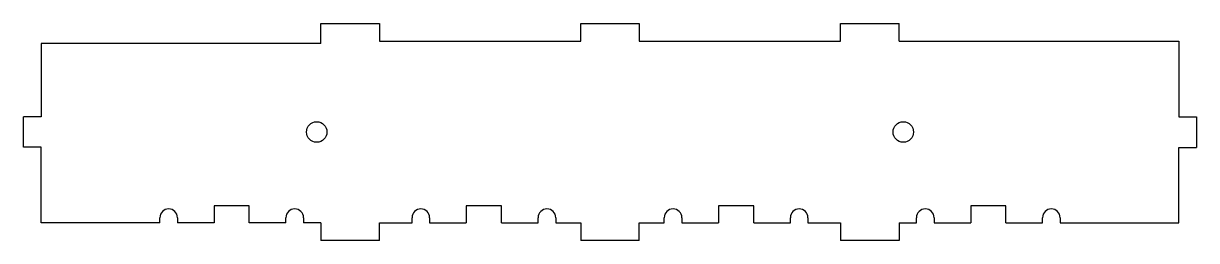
# Model space of a CAD drawing. Header units: millimetres. Extents: x -100 to 100, y -2 to 36.
import ezdxf

# ---------------------------------------------------------------- set-up
doc = ezdxf.new("R2010")
doc.units = ezdxf.units.MM
doc.layers.add('Shape2DView', color=7, linetype='CONTINUOUS')

msp = doc.modelspace()

# ---------------------------------------------------------------- linework, layer by layer
at = {"layer": 'Shape2DView'}
for p, q in [((-49.2799, 35.5), (-39.2799, 35.5)), ((-49.2799, 32.0688), (-49.2799, 35.5)), ((-39.2799, 35.5), (-39.2799, 32.5)), ((-5, 32.5), (-5, 35.5)), ((-5, 35.5), (5, 35.5)), ((5, 35.5), (5, 32.5)), ((39.2799, 32.5), (39.2799, 35.5)), ((39.2799, 35.5), (49.2799, 35.5)), ((49.2799, 32.5), (49.2799, 35.5)), ((-49.2799, 32.0688), (-97, 32.0688)), ((-97, 32.0688), (-97, 19.5977)), ((-39.2799, 32.5), (-5, 32.5)), ((5, 32.5), (39.2799, 32.5)), ((49.2799, 32.5), (97, 32.5)), ((97, 32.5), (97, 19.5977)), ((-97, 19.5977), (-100, 19.5977)), ((-100, 14.4023), (-100, 19.5977)), ((97, 19.5977), (100, 19.5977)), ((100, 19.5977), (100, 14.34)), ((-97, 14.4023), (-100, 14.4023)), ((-97, 1.53561), (-97, 14.4023)), ((97, 14.34), (100, 14.34)), ((97, 1.5), (97, 14.34)), ((-67.5, 4.38777), (-67.5, 1.53561)), ((-61.5, 4.38777), (-67.5, 4.38777)), ((-61.5, 1.53561), (-61.5, 4.38777)), ((-24.5, 4.38777), (-24.5, 1.5)), ((-18.5, 4.38777), (-24.5, 4.38777)), ((-18.5, 1.5), (-18.5, 4.38777)), ((24.5, 4.38777), (18.5, 4.38777)), ((18.5, 4.38777), (18.5, 1.5)), ((24.5, 1.5), (24.5, 4.38777)), ((67.5, 4.38777), (61.5, 4.38777)), ((61.5, 4.38777), (61.5, 1.5)), ((67.5, 1.5), (67.5, 4.38777)), ((-76.75, 1.53561), (-76.75, 2.38777)), ((-73.75, 2.38777), (-73.75, 1.53561)), ((-55.25, 1.53561), (-55.25, 2.38777)), ((-52.25, 2.38777), (-52.25, 1.53561)), ((-33.75, 1.5), (-33.75, 2.38777)), ((-30.75, 2.38777), (-30.75, 1.5)), ((-12.25, 1.5), (-12.25, 2.38777)), ((-9.25, 2.38777), (-9.25, 1.5)), ((9.25, 1.5), (9.25, 2.38777)), ((12.25, 2.38777), (12.25, 1.5)), ((30.75, 1.5), (30.75, 2.38777)), ((33.75, 2.38777), (33.75, 1.5)), ((52.25, 1.5), (52.25, 2.38777)), ((55.25, 2.38777), (55.25, 1.5)), ((73.75, 1.5), (73.75, 2.38777)), ((76.75, 2.38777), (76.75, 1.5)), ((-76.75, 1.53561), (-97, 1.53561)), ((-67.5, 1.53561), (-73.75, 1.53561)), ((-55.25, 1.53561), (-61.5, 1.53561)), ((-49.2799, 1.53561), (-52.25, 1.53561)), ((-49.2799, 1.53561), (-49.2799, -1.5)), ((-39.2799, -1.5), (-39.2799, 1.5)), ((-39.2799, 1.5), (-33.75, 1.5)), ((-30.75, 1.5), (-24.5, 1.5)), ((-18.5, 1.5), (-12.25, 1.5)), ((-9.25, 1.5), (-5, 1.5)), ((-5, 1.5), (-5, -1.5)), ((5, -1.5), (5, 1.5)), ((5, 1.5), (9.25, 1.5)), ((12.25, 1.5), (18.5, 1.5)), ((24.5, 1.5), (30.75, 1.5)), ((33.75, 1.5), (39.2799, 1.5)), ((39.2799, 1.5), (39.2799, -1.5)), ((49.2799, 1.5), (52.25, 1.5)), ((49.2799, 1.5), (49.2799, -1.5)), ((55.25, 1.5), (61.5, 1.5)), ((67.5, 1.5), (73.75, 1.5)), ((76.75, 1.5), (97, 1.5)), ((-39.2799, -1.5), (-49.2799, -1.5)), ((5, -1.5), (-5, -1.5)), ((49.2799, -1.5), (39.2799, -1.5))]:
    msp.add_line(p, q, dxfattribs=at)
for centre in [(-50, 17), (50, 17)]:
    msp.add_circle(centre, 1.75, dxfattribs=at)
for centre in [(-75.25, 2.38777), (-53.75, 2.38777), (-32.25, 2.38777), (-10.75, 2.38777), (10.75, 2.38777), (32.25, 2.38777), (53.75, 2.38777), (75.25, 2.38777)]:
    msp.add_arc(centre, 1.5, 0, 180, dxfattribs=at)

doc.saveas('drawing.dxf')
